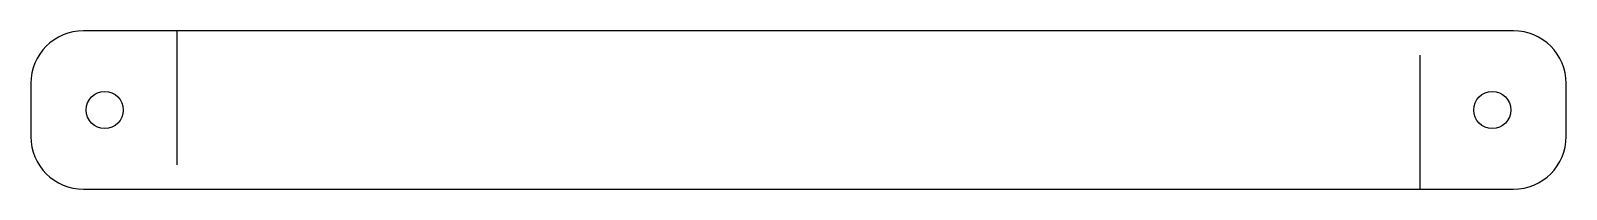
# Model space of a CAD drawing. Header units: millimetres. Extents: x -13 to 133, y 0 to 15.
import ezdxf

# ---------------------------------------------------------------- set-up
doc = ezdxf.new("R2010")
doc.units = ezdxf.units.MM
doc.linetypes.add('CENTERX2', pattern=[20.32, 12.7, -2.54, 2.54, -2.54])

msp = doc.modelspace()

# ---------------------------------------------------------------- linework, layer by layer
at = {"color": 7, "linetype": 'Continuous', "lineweight": 25}
for p, q in [((127.68, 15), (-7.68, 15)), ((-12.68, 10), (-12.68, 5)), ((132.68, 5), (132.68, 10)), ((-7.68, 0), (127.68, 0))]:
    msp.add_line(p, q, dxfattribs=at)
at = {"color": 7, "linetype": 'CENTERX2'}
for p, q in [((1.16, 15), (1.16, 0)), ((118.84, 0), (118.84, 15))]:
    msp.add_line(p, q, dxfattribs=at)
at = {"color": 7, "linetype": 'Continuous', "lineweight": 25}
for centre in [(-5.68, 7.5), (125.68, 7.5)]:
    msp.add_circle(centre, 1.75, dxfattribs=at)
for centre, start, end in [((-7.68, 10), 90, 180), ((127.68, 10), 0, 90), ((-7.68, 5), 180, 270), ((127.68, 5), 270, 0)]:
    msp.add_arc(centre, 5, start, end, dxfattribs=at)

doc.saveas('drawing.dxf')
